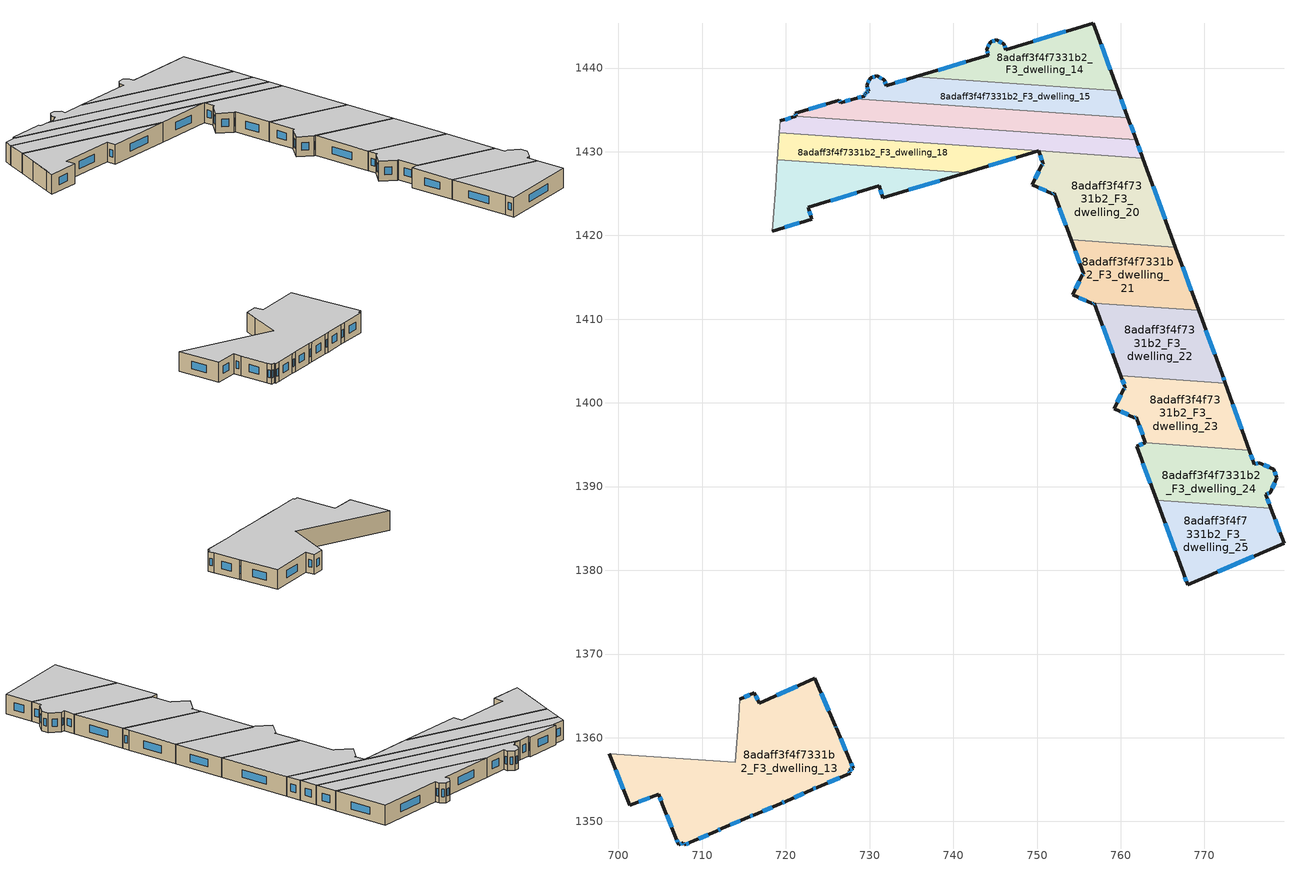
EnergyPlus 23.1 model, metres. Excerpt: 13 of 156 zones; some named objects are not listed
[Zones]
8adaff3f4f7331b2_F3_dwelling_13
 floor to 8adaff3f4f7331b2_F2_dwelling_13 (EU_floor_Construction): 723.47,1367.08 725.9,1361.42 726,1361.16 727.69,1357.19 728.07,1356.35 727.54,1356.1 727.67,1355.74 723.81,1354.09 723.06,1353.77 720.06,1352.43 719.31,1352.11 716.27,1350.81 715.51,1350.5 712.41,1349.17 711.67,1348.83 708.61,1347.51 707.87,1347.2 707.75,1347.45 707.19,1347.24 706.87,1348.06 705.26,1352.07 704.79,1353.27 701.37,1351.91 698.87,1358.1 713.97,1357.05 714.49,1364.6 716.25,1365.38 716.8,1364.13 z9
 wall outside (EU_wall_Construction): 698.87,1358.1 701.37,1351.91 704.79,1353.27 705.26,1352.07 706.87,1348.06 707.19,1347.24 707.75,1347.45 707.87,1347.2 708.61,1347.51 711.67,1348.83 712.41,1349.17 715.51,1350.5 716.27,1350.81 719.31,1352.11 720.06,1352.43 723.06,1353.77 723.81,1354.09 727.67,1355.74 727.54,1356.1 728.07,1356.35 727.69,1357.19 726,1361.16 725.9,1361.42 723.47,1367.08 716.8,1364.13 716.25,1365.38 714.49,1364.6 z9:12
 wall to 8adaff3f4f7331b2_F3_dwelling_12 (EU_wall_Construction): 714.34,1362.46 713.97,1357.05 698.87,1358.1 z9:12
 wall to 8adaff3f4f7331b2_F3_dwelling_11 (EU_wall_Construction): 714.49,1364.6 714.34,1362.46 z9:12
 window (EU_Window_Construction): 715.7,1365.13 715.04,1364.84 / 716.63,1364.52 716.42,1364.99 / 721.38,1366.15 718.89,1365.05 / 725.14,1363.19 724.23,1365.3 / 725.97,1361.24 725.93,1361.34 / 727.16,1358.44 726.53,1359.92 / 727.95,1356.61 727.81,1356.93 / 727.71,1356.18 727.91,1356.27 / 727.63,1355.85 727.58,1355.99 / 725.02,1354.61 726.46,1355.23 / 723.3,1353.87 723.58,1353.99 / 721,1352.85 722.12,1353.35 / 719.55,1352.21 719.83,1352.33 / 717.22,1351.22 718.36,1351.7 / 715.75,1350.6 716.03,1350.72 / 713.38,1349.59 714.54,1350.08 / 711.9,1348.94 712.18,1349.06 / 709.57,1347.93 710.71,1348.42 / 708.1,1347.3 708.38,1347.41 / 707.79,1347.37 707.83,1347.28 / 707.37,1347.3 707.57,1347.38 / 706.97,1347.8 707.09,1347.49 / 705.76,1350.81 706.36,1349.32 / 704.93,1352.9 705.11,1352.45 / 702.44,1352.33 703.72,1352.84 / 699.65,1356.16 700.59,1353.85 z9.94:11.06
 ceiling to 8adaff3f4f7331b2_F4_dwelling_13 (EU_floor_Construction): 723.81,1354.09 727.67,1355.74 727.54,1356.1 728.07,1356.35 727.69,1357.19 726,1361.16 725.9,1361.42 723.47,1367.08 716.8,1364.13 716.25,1365.38 714.49,1364.6 713.97,1357.05 698.87,1358.1 701.37,1351.91 704.79,1353.27 705.26,1352.07 706.87,1348.06 707.19,1347.24 707.75,1347.45 707.87,1347.2 708.61,1347.51 711.67,1348.83 712.41,1349.17 715.51,1350.5 716.27,1350.81 719.31,1352.11 720.06,1352.43 723.06,1353.77 z12
8adaff3f4f7331b2_F3_dwelling_14
 floor to 8adaff3f4f7331b2_F2_dwelling_14 (EU_floor_Construction): 756.73,1445.37 759.7,1437.26 735.48,1438.95 744.19,1441.54 743.98,1442.25 744.46,1443.13 745.16,1443.35 746.06,1442.9 746.27,1442.2 z9
 wall outside (EU_wall_Construction): 759.7,1437.26 756.73,1445.37 746.27,1442.2 746.06,1442.9 745.16,1443.35 744.46,1443.13 743.98,1442.25 744.19,1441.54 735.48,1438.95 z9:12
 wall to 8adaff3f4f7331b2_F3_dwelling_15 (EU_wall_Construction): 735.48,1438.95 759.7,1437.26 z9:12
 window (EU_Window_Construction): 744.94,1443.28 744.68,1443.2 / 745.78,1443.04 745.44,1443.21 / 746.21,1442.42 746.12,1442.68 / 753.45,1444.37 749.55,1443.19 / 758.77,1439.8 757.66,1442.82 / 741.46,1440.73 738.21,1439.76 / 744.05,1442.03 744.13,1441.76 / 744.31,1442.85 744.13,1442.52 z9.94:11.06
 ceiling to 8adaff3f4f7331b2_F4_dwelling_14 (EU_floor_Construction): 759.7,1437.26 756.73,1445.37 746.27,1442.2 746.06,1442.9 745.16,1443.35 744.46,1443.13 743.98,1442.25 744.19,1441.54 735.48,1438.95 z12
8adaff3f4f7331b2_F3_dwelling_15
 floor to 8adaff3f4f7331b2_F2_dwelling_15 (EU_floor_Construction): 759.7,1437.26 760.87,1434.06 728.25,1436.34 729.36,1436.66 729.45,1436.86 729.55,1437.01 729.58,1437.04 729.75,1437.18 729.87,1437.24 729.65,1437.94 730.13,1438.82 730.86,1439.06 731.76,1438.61 731.98,1437.91 735.48,1438.95 z9
 wall outside (EU_wall_Construction): 735.48,1438.95 731.98,1437.91 731.76,1438.61 730.86,1439.06 730.13,1438.82 729.65,1437.94 729.87,1437.24 729.75,1437.18 729.58,1437.04 729.55,1437.01 729.45,1436.86 729.36,1436.66 / 760.87,1434.06 759.7,1437.26 / 729.36,1436.65 728.25,1436.34 z9:12
 wall to 8adaff3f4f7331b2_F3_dwelling_16 (EU_wall_Construction): 728.25,1436.34 760.87,1434.06 z9:12
 window (EU_Window_Construction): 729.42,1436.8 729.39,1436.72 / 729.51,1436.96 729.48,1436.91 / 729.7,1437.14 729.63,1437.09 / 729.83,1437.22 729.79,1437.2 / 729.72,1437.72 729.8,1437.46 / 729.98,1438.54 729.8,1438.22 / 730.63,1438.98 730.36,1438.9 / 731.48,1438.75 731.14,1438.92 / 731.91,1438.12 731.83,1438.39 / 734.38,1438.62 733.08,1438.23 / 760.5,1435.07 760.07,1436.26 / 729.01,1436.55 728.6,1436.44 z9.94:11.06
 ceiling to 8adaff3f4f7331b2_F4_dwelling_15 (EU_floor_Construction): 760.87,1434.06 759.7,1437.26 735.48,1438.95 731.98,1437.91 731.76,1438.61 730.86,1439.06 730.13,1438.82 729.65,1437.94 729.87,1437.24 729.75,1437.18 729.58,1437.04 729.55,1437.01 729.45,1436.86 729.36,1436.66 728.25,1436.34 z12
8adaff3f4f7331b2_F3_dwelling_16
 floor to 8adaff3f4f7331b2_F2_dwelling_16 (EU_floor_Construction): 760.87,1434.06 761.84,1431.41 721.24,1434.24 721.1,1434.59 726.4,1436.17 726.53,1435.86 728.25,1436.34 z9
 wall outside (EU_wall_Construction): 728.25,1436.34 726.53,1435.86 726.4,1436.17 721.1,1434.59 721.24,1434.24 / 761.84,1431.41 760.87,1434.06 z9:12
 wall to 8adaff3f4f7331b2_F3_dwelling_17 (EU_wall_Construction): 721.24,1434.24 761.84,1431.41 z9:12
 window (EU_Window_Construction): 721.14,1434.48 721.19,1434.35 / 724.74,1435.67 722.76,1435.08 / 726.49,1435.95 726.44,1436.07 / 727.71,1436.19 727.07,1436.01 / 761.54,1432.24 761.17,1433.23 z9.94:11.06
 ceiling to 8adaff3f4f7331b2_F4_dwelling_16 (EU_floor_Construction): 761.84,1431.41 760.87,1434.06 728.25,1436.34 726.53,1435.86 726.4,1436.17 721.1,1434.59 721.24,1434.24 z12
8adaff3f4f7331b2_F3_dwelling_17
 floor to 8adaff3f4f7331b2_F2_dwelling_17 (EU_floor_Construction): 761.84,1431.41 762.64,1429.24 719.21,1432.26 719.31,1433.68 721.19,1434.22 721.24,1434.24 z9
 wall outside (EU_wall_Construction): 721.24,1434.24 721.19,1434.22 719.31,1433.68 / 762.64,1429.24 761.84,1431.41 z9:12
 wall to 8adaff3f4f7331b2_F3_dwelling_18 (EU_wall_Construction): 719.21,1432.26 750.18,1430.1 z9:12
 wall to 8adaff3f4f7331b2_F3_dwelling_0 (EU_wall_Construction): 719.31,1433.68 719.21,1432.26 z9:12
 wall to 8adaff3f4f7331b2_F3_dwelling_20 (EU_wall_Construction): 750.18,1430.1 762.64,1429.24 z9:12
 window (EU_Window_Construction): 720.6,1434.05 719.9,1433.85 / 762.39,1429.92 762.09,1430.73 z9.94:11.06
 ceiling to 8adaff3f4f7331b2_F4_dwelling_17 (EU_floor_Construction): 762.64,1429.24 761.84,1431.41 721.24,1434.24 721.19,1434.22 719.31,1433.68 719.21,1432.26 z12
8adaff3f4f7331b2_F3_dwelling_18
 floor to 8adaff3f4f7331b2_F2_dwelling_18 (EU_floor_Construction): 750.18,1430.1 741.52,1427.5 718.99,1429.07 719.21,1432.26 z9
 wall outside (EU_wall_Construction): 741.52,1427.5 750.18,1430.1 z9:12
 wall to 8adaff3f4f7331b2_F3_dwelling_19 (EU_wall_Construction): 718.99,1429.07 741.52,1427.5 z9:12
 wall to 8adaff3f4f7331b2_F3_dwelling_0 (EU_wall_Construction): 719.21,1432.26 718.99,1429.07 z9:12
 window (EU_Window_Construction): 744.24,1428.31 747.47,1429.29 z9.94:11.06
 ceiling to 8adaff3f4f7331b2_F4_dwelling_18 (EU_floor_Construction): 750.18,1430.1 719.21,1432.26 718.99,1429.07 741.52,1427.5 z12
8adaff3f4f7331b2_F3_dwelling_19
 floor to 8adaff3f4f7331b2_F2_dwelling_19 (EU_floor_Construction): 741.52,1427.5 731.57,1424.5 731.15,1425.92 722.68,1423.37 723.1,1421.94 718.39,1420.52 718.99,1429.07 z9
 wall outside (EU_wall_Construction): 718.39,1420.52 723.1,1421.94 722.68,1423.37 731.15,1425.92 731.57,1424.5 741.52,1427.5 z9:12
 wall to 8adaff3f4f7331b2_F3_dwelling_0 (EU_wall_Construction): 718.99,1429.07 718.76,1425.82 z9:12
 wall to 8adaff3f4f7331b2_F3_dwelling_1 (EU_wall_Construction): 718.76,1425.82 718.49,1421.97 z9:12
 wall to 8adaff3f4f7331b2_F3_dwelling_2 (EU_wall_Construction): 718.49,1421.97 718.39,1420.52 z9:12
 window (EU_Window_Construction): 734.69,1425.44 738.4,1426.56 / 731.28,1425.48 731.44,1424.95 / 725.33,1424.17 728.49,1425.12 / 722.97,1422.39 722.81,1422.92 / 719.87,1420.97 721.62,1421.5 z9.94:11.06
 ceiling to 8adaff3f4f7331b2_F4_dwelling_19 (EU_floor_Construction): 741.52,1427.5 718.99,1429.07 718.39,1420.52 723.1,1421.94 722.68,1423.37 731.15,1425.92 731.57,1424.5 z12
8adaff3f4f7331b2_F3_dwelling_20
 floor to 8adaff3f4f7331b2_F2_dwelling_20 (EU_floor_Construction): 762.64,1429.24 766.53,1418.62 754.07,1419.49 752.03,1425.05 751.83,1424.97 749.44,1426.06 750.56,1428.43 750.77,1428.5 750.18,1430.1 z9
 wall outside (EU_wall_Construction): 750.18,1430.1 750.77,1428.5 750.56,1428.43 749.44,1426.06 751.83,1424.97 752.03,1425.05 754.07,1419.49 / 766.53,1418.62 762.64,1429.24 z9:12
 wall to 8adaff3f4f7331b2_F3_dwelling_21 (EU_wall_Construction): 754.07,1419.49 766.53,1418.62 z9:12
 window (EU_Window_Construction): 750.21,1427.69 749.8,1426.8 / 750.71,1428.48 750.63,1428.45 / 750.37,1429.6 750.59,1429.01 / 765.31,1421.95 763.86,1425.91 / 752.67,1423.3 753.43,1421.23 / 751.9,1425 751.97,1425.02 / 750.19,1425.72 751.08,1425.31 z9.94:11.06
 ceiling to 8adaff3f4f7331b2_F4_dwelling_20 (EU_floor_Construction): 766.53,1418.62 762.64,1429.24 750.18,1430.1 750.77,1428.5 750.56,1428.43 749.44,1426.06 751.83,1424.97 752.03,1425.05 754.07,1419.49 z12
8adaff3f4f7331b2_F3_dwelling_21
 floor to 8adaff3f4f7331b2_F2_dwelling_21 (EU_floor_Construction): 766.53,1418.62 769.31,1411.04 756.85,1411.91 756.65,1411.84 754.26,1412.92 755.38,1415.29 755.58,1415.37 754.07,1419.49 z9
 wall outside (EU_wall_Construction): 754.07,1419.49 755.58,1415.37 755.38,1415.29 754.26,1412.92 756.65,1411.84 756.85,1411.91 / 769.31,1411.04 766.53,1418.62 z9:12
 wall to 8adaff3f4f7331b2_F3_dwelling_22 (EU_wall_Construction): 756.85,1411.91 769.31,1411.04 z9:12
 window (EU_Window_Construction): 755.52,1415.35 755.44,1415.32 / 754.54,1418.2 755.11,1416.66 / 768.44,1413.42 767.4,1416.24 / 756.71,1411.86 756.79,1411.89 / 755.01,1412.58 755.9,1412.18 / 755.03,1414.55 754.61,1413.66 z9.94:11.06
 ceiling to 8adaff3f4f7331b2_F4_dwelling_21 (EU_floor_Construction): 769.31,1411.04 766.53,1418.62 754.07,1419.49 755.58,1415.37 755.38,1415.29 754.26,1412.92 756.65,1411.84 756.85,1411.91 z12
8adaff3f4f7331b2_F3_dwelling_22
 floor to 8adaff3f4f7331b2_F2_dwelling_22 (EU_floor_Construction): 769.31,1411.04 772.1,1403.41 772.49,1402.35 760.03,1403.22 756.85,1411.91 z9
 wall outside (EU_wall_Construction): 756.85,1411.91 760.03,1403.22 / 772.49,1402.35 772.1,1403.41 769.31,1411.04 z9:12
 wall to 8adaff3f4f7331b2_F3_dwelling_23 (EU_wall_Construction): 760.03,1403.22 772.49,1402.35 z9:12
 window (EU_Window_Construction): 757.85,1409.19 759.03,1405.94 / 771.23,1405.8 770.18,1408.65 / 772.37,1402.68 772.22,1403.08 z9.94:11.06
 ceiling to 8adaff3f4f7331b2_F4_dwelling_22 (EU_floor_Construction): 772.49,1402.35 772.1,1403.41 769.31,1411.04 756.85,1411.91 760.03,1403.22 z12
8adaff3f4f7331b2_F3_dwelling_23
 floor to 8adaff3f4f7331b2_F2_dwelling_23 (EU_floor_Construction): 772.49,1402.35 775.36,1394.37 762.96,1395.23 761.84,1398.3 761.64,1398.23 759.25,1399.32 760.37,1401.68 760.57,1401.76 760.03,1403.22 z9
 wall outside (EU_wall_Construction): 760.03,1403.22 760.57,1401.76 760.37,1401.68 759.25,1399.32 761.64,1398.23 761.84,1398.3 762.96,1395.23 / 775.36,1394.37 772.49,1402.35 z9:12
 wall to 8adaff3f4f7331b2_F3_dwelling_24 (EU_wall_Construction): 762.96,1395.23 775.36,1394.37 z9:12
 window (EU_Window_Construction): 761.7,1398.25 761.77,1398.28 / 760,1398.97 760.89,1398.57 / 760.02,1400.94 759.6,1400.06 / 760.5,1401.73 760.43,1401.71 / 760.2,1402.76 760.4,1402.21 / 774.46,1396.87 773.39,1399.85 / 762.19,1397.34 762.61,1396.19 z9.94:11.06
 ceiling to 8adaff3f4f7331b2_F4_dwelling_23 (EU_floor_Construction): 775.36,1394.37 772.49,1402.35 760.03,1403.22 760.57,1401.76 760.37,1401.68 759.25,1399.32 761.64,1398.23 761.84,1398.3 762.96,1395.23 z12
8adaff3f4f7331b2_F3_dwelling_24
 floor to 8adaff3f4f7331b2_F2_dwelling_24 (EU_floor_Construction): 778.27,1392.07 778.65,1391.03 777.87,1389.28 777.33,1389.07 777.95,1387.4 764.3,1388.35 761.92,1394.84 762.96,1395.23 775.36,1394.37 775.97,1392.65 776.52,1392.86 z9
 wall outside (EU_wall_Construction): 777.95,1387.4 777.33,1389.07 777.87,1389.28 778.65,1391.03 778.27,1392.07 776.52,1392.86 775.97,1392.65 775.36,1394.37 / 762.96,1395.23 761.92,1394.84 764.3,1388.35 z9:12
 wall to 8adaff3f4f7331b2_F3_dwelling_25 (EU_wall_Construction): 764.3,1388.35 777.95,1387.4 z9:12
 window (EU_Window_Construction): 778.53,1391.36 778.39,1391.75 / 778.11,1389.83 778.4,1390.48 / 777.5,1389.13 777.7,1389.21 / 777.76,1387.92 777.52,1388.54 / 762.66,1392.81 763.55,1390.38 / 762.63,1395.11 762.24,1394.96 / 775.78,1393.19 775.55,1393.83 / 776.35,1392.79 776.14,1392.71 / 777.72,1392.32 777.07,1392.61 z9.94:11.06
 ceiling to 8adaff3f4f7331b2_F4_dwelling_24 (EU_floor_Construction): 777.95,1387.4 777.33,1389.07 777.87,1389.28 778.65,1391.03 778.27,1392.07 776.52,1392.86 775.97,1392.65 775.36,1394.37 762.96,1395.23 761.92,1394.84 764.3,1388.35 z12
8adaff3f4f7331b2_F3_dwelling_25
 floor to 8adaff3f4f7331b2_F2_dwelling_25 (EU_floor_Construction): 777.95,1387.4 779.51,1383.21 768.01,1378.25 767.51,1379.57 764.3,1388.35 z9
 wall outside (EU_wall_Construction): 764.3,1388.35 767.51,1379.57 768.01,1378.25 779.51,1383.21 777.95,1387.4 z9:12
 window (EU_Window_Construction): 765.3,1385.6 766.5,1382.32 / 779.02,1384.52 778.44,1386.08 / 771.62,1379.8 775.9,1381.65 / 767.67,1379.16 767.86,1378.66 z9.94:11.06
 ceiling to 8adaff3f4f7331b2_F4_dwelling_25 (EU_floor_Construction): 779.51,1383.21 777.95,1387.4 764.3,1388.35 767.51,1379.57 768.01,1378.25 z12
[Building]
EU S2 Campaign: North Axis=0; Terrain=City; Solar Distribution=FullExterior
[Site:Location]
Vienna: Latitude=48; Longitude=16.5; Time Zone=1; Elevation=183
[SizingPeriod:WeatherFileDays]
AnnualSizingPeriod: Begin Month=1; Begin Day of Month=1; End Month=12; End Day of Month=31; Day of Week for Start Day=Monday; Use Weather File Daylight Saving Period=No; Use Weather File Rain and Snow Indicators=No
[MATERIAL]
EU_InternalMass_Material: Roughness=MediumRough; Thickness=0.1; Conductivity=1; Density=1800; Specific Heat=900; Thermal Absorptance=0.9; Solar Absorptance=0.7; Visible Absorptance=0.7
[MATERIAL:NOMASS] Roughness=MediumRough; Thermal Absorptance=0.9; Solar Absorptance=0.7; Visible Absorptance=0.7
Name | Thermal Resistance
EU_wall_NoMass | 0.914258
EU_floor_NoMass | 1.09711
[WINDOWMATERIAL:SIMPLEGLAZINGSYSTEM]
EU_Window_SimpleGlazing: UFactor=2.09642; Solar Heat Gain Coefficient=0.65; Visible Transmittance=0.65
[CONSTRUCTION]
EU_wall_Construction: EU_wall_NoMass
EU_floor_Construction: EU_floor_NoMass
EU_Window_Construction: EU_Window_SimpleGlazing
EU_InternalMass_Construction: EU_InternalMass_Material
[ZONE] Type=1; Multiplier=1; Ceiling Height=autocalculate; Floor Area=autocalculate; Part of Total Floor Area=Yes
Name | Volume
8adaff3f4f7331b2_F3_dwelling_13 | 781.824
8adaff3f4f7331b2_F3_dwelling_14 | 293.911
8adaff3f4f7331b2_F3_dwelling_15 | 276.693
8adaff3f4f7331b2_F3_dwelling_16 | 290.443
8adaff3f4f7331b2_F3_dwelling_17 | 270.956
8adaff3f4f7331b2_F3_dwelling_18 | 257.613
8adaff3f4f7331b2_F3_dwelling_19 | 250.732
8adaff3f4f7331b2_F3_dwelling_20 | 399.421
8adaff3f4f7331b2_F3_dwelling_21 | 288.553
8adaff3f4f7331b2_F3_dwelling_22 | 316.701
8adaff3f4f7331b2_F3_dwelling_23 | 302.736
8adaff3f4f7331b2_F3_dwelling_24 | 293.404
8adaff3f4f7331b2_F3_dwelling_25 | 285.528
[INTERNALMASS] Construction=EU_InternalMass_Construction
Name | Zone or ZoneList | Surface Area
8adaff3f4f7331b2_F3_dwelling_13_EU_InternalMass | 8adaff3f4f7331b2_F3_dwelling_13 | 260.606
8adaff3f4f7331b2_F3_dwelling_14_EU_InternalMass | 8adaff3f4f7331b2_F3_dwelling_14 | 97.97
8adaff3f4f7331b2_F3_dwelling_15_EU_InternalMass | 8adaff3f4f7331b2_F3_dwelling_15 | 92.229
8adaff3f4f7331b2_F3_dwelling_16_EU_InternalMass | 8adaff3f4f7331b2_F3_dwelling_16 | 96.8139
8adaff3f4f7331b2_F3_dwelling_17_EU_InternalMass | 8adaff3f4f7331b2_F3_dwelling_17 | 90.323
8adaff3f4f7331b2_F3_dwelling_18_EU_InternalMass | 8adaff3f4f7331b2_F3_dwelling_18 | 85.8854
8adaff3f4f7331b2_F3_dwelling_19_EU_InternalMass | 8adaff3f4f7331b2_F3_dwelling_19 | 83.5768
8adaff3f4f7331b2_F3_dwelling_20_EU_InternalMass | 8adaff3f4f7331b2_F3_dwelling_20 | 133.139
8adaff3f4f7331b2_F3_dwelling_21_EU_InternalMass | 8adaff3f4f7331b2_F3_dwelling_21 | 96.1843
8adaff3f4f7331b2_F3_dwelling_22_EU_InternalMass | 8adaff3f4f7331b2_F3_dwelling_22 | 105.567
8adaff3f4f7331b2_F3_dwelling_23_EU_InternalMass | 8adaff3f4f7331b2_F3_dwelling_23 | 100.912
8adaff3f4f7331b2_F3_dwelling_24_EU_InternalMass | 8adaff3f4f7331b2_F3_dwelling_24 | 97.801
8adaff3f4f7331b2_F3_dwelling_25_EU_InternalMass | 8adaff3f4f7331b2_F3_dwelling_25 | 95.1763
[OTHEREQUIPMENT] Fuel Type=Electricity; Design Level Calculation Method=Watts/Area; Power per Zone Floor Area=1; Fraction Latent=0; Fraction Radiant=0; Fraction Lost=0; Carbon Dioxide Generation Rate=0; EndUse Subcategory=EU_Step8_InternalGains
Name | Zone or ZoneList or Space or SpaceList | Schedule
EU_Step8_InternalGain_8adaff3f4f7331b2_F3_dwelling_13_f000 | 8adaff3f4f7331b2_F3_dwelling_13 | EU_Step8_GainSchedule_8adaff3f4f7331b2_F3_dwelling_13_f000
EU_Step8_InternalGain_8adaff3f4f7331b2_F3_dwelling_14_f000 | 8adaff3f4f7331b2_F3_dwelling_14 | EU_Step8_GainSchedule_8adaff3f4f7331b2_F3_dwelling_14_f000
EU_Step8_InternalGain_8adaff3f4f7331b2_F3_dwelling_15_f000 | 8adaff3f4f7331b2_F3_dwelling_15 | EU_Step8_GainSchedule_8adaff3f4f7331b2_F3_dwelling_15_f000
EU_Step8_InternalGain_8adaff3f4f7331b2_F3_dwelling_16_f000 | 8adaff3f4f7331b2_F3_dwelling_16 | EU_Step8_GainSchedule_8adaff3f4f7331b2_F3_dwelling_16_f000
EU_Step8_InternalGain_8adaff3f4f7331b2_F3_dwelling_17_f000 | 8adaff3f4f7331b2_F3_dwelling_17 | EU_Step8_GainSchedule_8adaff3f4f7331b2_F3_dwelling_17_f000
EU_Step8_InternalGain_8adaff3f4f7331b2_F3_dwelling_18_f000 | 8adaff3f4f7331b2_F3_dwelling_18 | EU_Step8_GainSchedule_8adaff3f4f7331b2_F3_dwelling_18_f000
EU_Step8_InternalGain_8adaff3f4f7331b2_F3_dwelling_19_f000 | 8adaff3f4f7331b2_F3_dwelling_19 | EU_Step8_GainSchedule_8adaff3f4f7331b2_F3_dwelling_19_f000
EU_Step8_InternalGain_8adaff3f4f7331b2_F3_dwelling_20_f000 | 8adaff3f4f7331b2_F3_dwelling_20 | EU_Step8_GainSchedule_8adaff3f4f7331b2_F3_dwelling_20_f000
EU_Step8_InternalGain_8adaff3f4f7331b2_F3_dwelling_21_f000 | 8adaff3f4f7331b2_F3_dwelling_21 | EU_Step8_GainSchedule_8adaff3f4f7331b2_F3_dwelling_21_f000
EU_Step8_InternalGain_8adaff3f4f7331b2_F3_dwelling_22_f000 | 8adaff3f4f7331b2_F3_dwelling_22 | EU_Step8_GainSchedule_8adaff3f4f7331b2_F3_dwelling_22_f000
EU_Step8_InternalGain_8adaff3f4f7331b2_F3_dwelling_23_f000 | 8adaff3f4f7331b2_F3_dwelling_23 | EU_Step8_GainSchedule_8adaff3f4f7331b2_F3_dwelling_23_f000
EU_Step8_InternalGain_8adaff3f4f7331b2_F3_dwelling_24_f000 | 8adaff3f4f7331b2_F3_dwelling_24 | EU_Step8_GainSchedule_8adaff3f4f7331b2_F3_dwelling_24_f000
EU_Step8_InternalGain_8adaff3f4f7331b2_F3_dwelling_25_f000 | 8adaff3f4f7331b2_F3_dwelling_25 | EU_Step8_GainSchedule_8adaff3f4f7331b2_F3_dwelling_25_f000
[ZONEVENTILATION:DESIGNFLOWRATE] Schedule=EU_AlwaysOn; Design Flow Rate Calculation Method=AirChanges/Hour; Air Changes per Hour=0.546891; Ventilation Type=Natural; Fan Pressure Rise=0; Fan Total Efficiency=1; Constant Term Coefficient=1; Temperature Term Coefficient=0; Velocity Term Coefficient=0; Velocity Squared Term Coefficient=0; Minimum Indoor Temperature=-100; Maximum Indoor Temperature=100; Delta Temperature=-100; Minimum Outdoor Temperature=-100; Maximum Outdoor Temperature=100; Maximum Wind Speed=40
Name | Zone or ZoneList or Space or SpaceList
EU_ConstantAir_8adaff3f4f7331b2_F3_dwelling_13 | 8adaff3f4f7331b2_F3_dwelling_13
EU_ConstantAir_8adaff3f4f7331b2_F3_dwelling_14 | 8adaff3f4f7331b2_F3_dwelling_14
EU_ConstantAir_8adaff3f4f7331b2_F3_dwelling_15 | 8adaff3f4f7331b2_F3_dwelling_15
EU_ConstantAir_8adaff3f4f7331b2_F3_dwelling_16 | 8adaff3f4f7331b2_F3_dwelling_16
EU_ConstantAir_8adaff3f4f7331b2_F3_dwelling_17 | 8adaff3f4f7331b2_F3_dwelling_17
EU_ConstantAir_8adaff3f4f7331b2_F3_dwelling_18 | 8adaff3f4f7331b2_F3_dwelling_18
EU_ConstantAir_8adaff3f4f7331b2_F3_dwelling_19 | 8adaff3f4f7331b2_F3_dwelling_19
EU_ConstantAir_8adaff3f4f7331b2_F3_dwelling_20 | 8adaff3f4f7331b2_F3_dwelling_20
EU_ConstantAir_8adaff3f4f7331b2_F3_dwelling_21 | 8adaff3f4f7331b2_F3_dwelling_21
EU_ConstantAir_8adaff3f4f7331b2_F3_dwelling_22 | 8adaff3f4f7331b2_F3_dwelling_22
EU_ConstantAir_8adaff3f4f7331b2_F3_dwelling_23 | 8adaff3f4f7331b2_F3_dwelling_23
EU_ConstantAir_8adaff3f4f7331b2_F3_dwelling_24 | 8adaff3f4f7331b2_F3_dwelling_24
EU_ConstantAir_8adaff3f4f7331b2_F3_dwelling_25 | 8adaff3f4f7331b2_F3_dwelling_25
[HVACTEMPLATE:ZONE:IDEALLOADSAIRSYSTEM] System Availability Schedule=EU_AlwaysOn; Maximum Heating Supply Air Temperature=50; Minimum Cooling Supply Air Temperature=13; Maximum Heating Supply Air Humidity Ratio=0.0156; Minimum Cooling Supply Air Humidity Ratio=0.0077; Heating Limit=NoLimit; Cooling Limit=NoLimit; Heating Availability Schedule=EU_AlwaysOn; Cooling Availability Schedule=EU_CoolingOff; Dehumidification Control Type=ConstantSensibleHeatRatio; Cooling Sensible Heat Ratio=0.7; Dehumidification Setpoint=60; Humidification Control Type=None; Humidification Setpoint=30; Outdoor Air Method=None; Outdoor Air Flow Rate per Person=0.00944; Outdoor Air Flow Rate per Zone Floor Area=0; Outdoor Air Flow Rate per Zone=0; Demand Controlled Ventilation Type=None; Outdoor Air Economizer Type=NoEconomizer; Heat Recovery Type=None; Sensible Heat Recovery Effectiveness=0.7; Latent Heat Recovery Effectiveness=0.65
Name | Template Thermostat
8adaff3f4f7331b2_F3_dwelling_13 | EU_HeatOnly_8adaff3f4f7331b2_F3_dwelling_13
8adaff3f4f7331b2_F3_dwelling_14 | EU_HeatOnly_8adaff3f4f7331b2_F3_dwelling_14
8adaff3f4f7331b2_F3_dwelling_15 | EU_HeatOnly_8adaff3f4f7331b2_F3_dwelling_15
8adaff3f4f7331b2_F3_dwelling_16 | EU_HeatOnly_8adaff3f4f7331b2_F3_dwelling_16
8adaff3f4f7331b2_F3_dwelling_17 | EU_HeatOnly_8adaff3f4f7331b2_F3_dwelling_17
8adaff3f4f7331b2_F3_dwelling_18 | EU_HeatOnly_8adaff3f4f7331b2_F3_dwelling_18
8adaff3f4f7331b2_F3_dwelling_19 | EU_HeatOnly_8adaff3f4f7331b2_F3_dwelling_19
8adaff3f4f7331b2_F3_dwelling_20 | EU_HeatOnly_8adaff3f4f7331b2_F3_dwelling_20
8adaff3f4f7331b2_F3_dwelling_21 | EU_HeatOnly_8adaff3f4f7331b2_F3_dwelling_21
8adaff3f4f7331b2_F3_dwelling_22 | EU_HeatOnly_8adaff3f4f7331b2_F3_dwelling_22
8adaff3f4f7331b2_F3_dwelling_23 | EU_HeatOnly_8adaff3f4f7331b2_F3_dwelling_23
8adaff3f4f7331b2_F3_dwelling_24 | EU_HeatOnly_8adaff3f4f7331b2_F3_dwelling_24
8adaff3f4f7331b2_F3_dwelling_25 | EU_HeatOnly_8adaff3f4f7331b2_F3_dwelling_25
[SIZING:ZONE] Zone Cooling Design Supply Air Temperature Input Method=SupplyAirTemperature; Zone Cooling Design Supply Air Temperature=13; Zone Heating Design Supply Air Temperature Input Method=SupplyAirTemperature; Zone Heating Design Supply Air Temperature=50; Zone Cooling Design Supply Air Humidity Ratio=0.008; Zone Heating Design Supply Air Humidity Ratio=0.008; Cooling Design Air Flow Method=DesignDay; Cooling Design Air Flow Rate=0; Cooling Minimum Air Flow per Zone Floor Area=0.000762; Cooling Minimum Air Flow=0; Cooling Minimum Air Flow Fraction=0.2; Heating Design Air Flow Method=DesignDay; Heating Design Air Flow Rate=0; Heating Maximum Air Flow per Zone Floor Area=0.002032; Heating Maximum Air Flow=0.141576; Heating Maximum Air Flow Fraction=0.3; Account for Dedicated Outdoor Air System=No; Dedicated Outdoor Air System Control Strategy=NeutralSupplyAir; Dedicated Outdoor Air Low Setpoint Temperature for Design=autosize; Dedicated Outdoor Air High Setpoint Temperature for Design=autosize; Zone Load Sizing Method=Sensible Load Only No Latent Load; Zone Latent Cooling Design Supply Air Humidity Ratio Input Method=HumidityRatioDifference; Zone Cooling Design Supply Air Humidity Ratio Difference=0.005; Zone Latent Heating Design Supply Air Humidity Ratio Input Method=HumidityRatioDifference; Zone Humidification Design Supply Air Humidity Ratio Difference=0.005
8adaff3f4f7331b2_F3_dwelling_13; 8adaff3f4f7331b2_F3_dwelling_14; 8adaff3f4f7331b2_F3_dwelling_15; 8adaff3f4f7331b2_F3_dwelling_16; 8adaff3f4f7331b2_F3_dwelling_17; 8adaff3f4f7331b2_F3_dwelling_18; 8adaff3f4f7331b2_F3_dwelling_19; 8adaff3f4f7331b2_F3_dwelling_20; 8adaff3f4f7331b2_F3_dwelling_21; 8adaff3f4f7331b2_F3_dwelling_22; 8adaff3f4f7331b2_F3_dwelling_23; 8adaff3f4f7331b2_F3_dwelling_24; 8adaff3f4f7331b2_F3_dwelling_25
[SCHEDULE:CONSTANT]
Name | Hourly Value
EU_AlwaysOn | 1
EU_CoolingOff | 0
[SCHEDULE:FILE] Column Number=1; Rows to Skip at Top=0; Number of Hours of Data=8760; Column Separator=Comma; Interpolate to Timestep=No; Minutes per Item=60; Adjust Schedule for Daylight Savings=Yes
Name | File
EU_Step8_GainSchedule_8adaff3f4f7331b2_F3_dwelling_13_f000 | ../../schedules/8adaff3f4f7331b2/8adaff3f4f7331b2_F3_dwelling_13_f000_gain.csv
EU_Step8_GainSchedule_8adaff3f4f7331b2_F3_dwelling_14_f000 | ../../schedules/8adaff3f4f7331b2/8adaff3f4f7331b2_F3_dwelling_14_f000_gain.csv
EU_Step8_GainSchedule_8adaff3f4f7331b2_F3_dwelling_15_f000 | ../../schedules/8adaff3f4f7331b2/8adaff3f4f7331b2_F3_dwelling_15_f000_gain.csv
EU_Step8_GainSchedule_8adaff3f4f7331b2_F3_dwelling_16_f000 | ../../schedules/8adaff3f4f7331b2/8adaff3f4f7331b2_F3_dwelling_16_f000_gain.csv
EU_Step8_GainSchedule_8adaff3f4f7331b2_F3_dwelling_17_f000 | ../../schedules/8adaff3f4f7331b2/8adaff3f4f7331b2_F3_dwelling_17_f000_gain.csv
EU_Step8_GainSchedule_8adaff3f4f7331b2_F3_dwelling_18_f000 | ../../schedules/8adaff3f4f7331b2/8adaff3f4f7331b2_F3_dwelling_18_f000_gain.csv
EU_Step8_GainSchedule_8adaff3f4f7331b2_F3_dwelling_19_f000 | ../../schedules/8adaff3f4f7331b2/8adaff3f4f7331b2_F3_dwelling_19_f000_gain.csv
EU_Step8_GainSchedule_8adaff3f4f7331b2_F3_dwelling_20_f000 | ../../schedules/8adaff3f4f7331b2/8adaff3f4f7331b2_F3_dwelling_20_f000_gain.csv
EU_Step8_GainSchedule_8adaff3f4f7331b2_F3_dwelling_21_f000 | ../../schedules/8adaff3f4f7331b2/8adaff3f4f7331b2_F3_dwelling_21_f000_gain.csv
EU_Step8_GainSchedule_8adaff3f4f7331b2_F3_dwelling_22_f000 | ../../schedules/8adaff3f4f7331b2/8adaff3f4f7331b2_F3_dwelling_22_f000_gain.csv
EU_Step8_GainSchedule_8adaff3f4f7331b2_F3_dwelling_23_f000 | ../../schedules/8adaff3f4f7331b2/8adaff3f4f7331b2_F3_dwelling_23_f000_gain.csv
EU_Step8_GainSchedule_8adaff3f4f7331b2_F3_dwelling_24_f000 | ../../schedules/8adaff3f4f7331b2/8adaff3f4f7331b2_F3_dwelling_24_f000_gain.csv
EU_Step8_GainSchedule_8adaff3f4f7331b2_F3_dwelling_25_f000 | ../../schedules/8adaff3f4f7331b2/8adaff3f4f7331b2_F3_dwelling_25_f000_gain.csv
